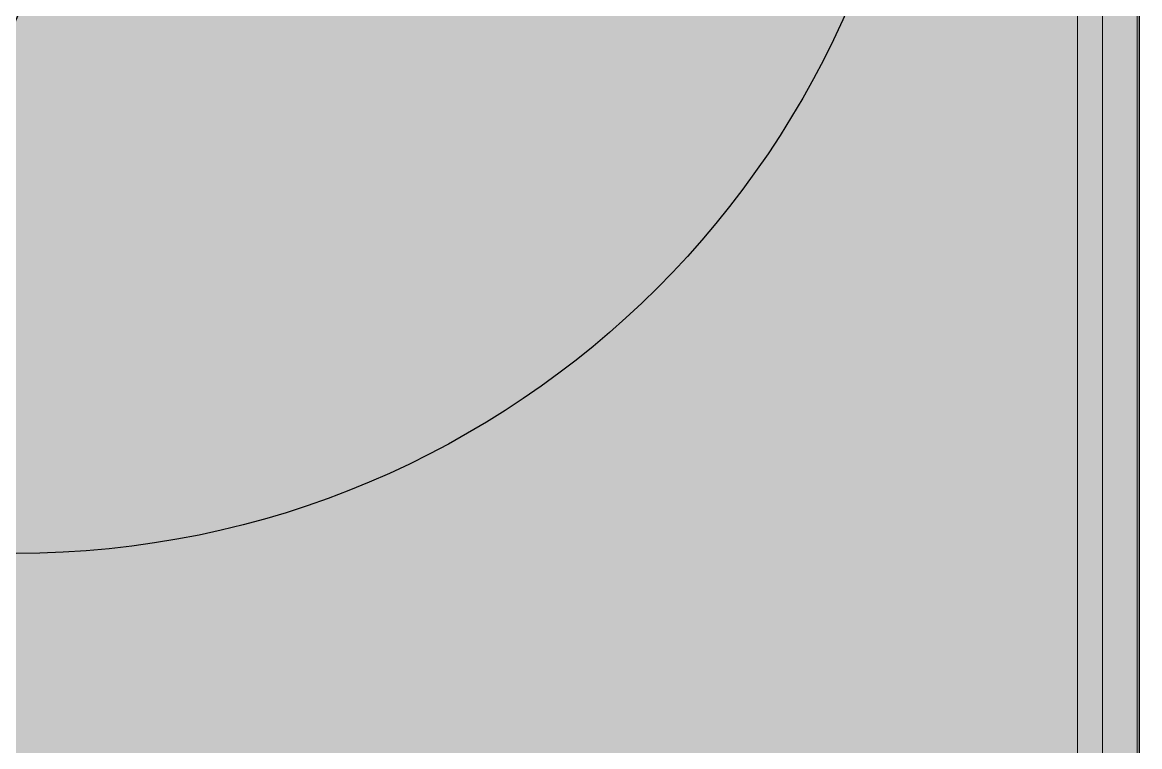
# Model space of a CAD drawing. Header units: millimetres. Extents: x 0 to 900, y 0 to 1200.
# Drawn here: x 450 to 900, y 300.9 to 592.5 of the extents above; entities that cross this region are included whole.
import ezdxf

# ---------------------------------------------------------------- set-up
doc = ezdxf.new("R2010")
doc.units = ezdxf.units.MM
doc.layers.add('GSCOLORFILL', color=3, linetype='Continuous', lineweight=0)
doc.layers.add('Layer 1', color=1, linetype='Continuous')
doc.layers.add('YELLOW', color=7, linetype='Continuous', true_color=0xfedb00)

# ---------------------------------------------------------------- blocks, each defined once
blk = doc.blocks.new('*U45')
at = {"layer": 'GSCOLORFILL', "true_color": 0xfedb00, "transparency": 33554687}
for points in [[(-350, -600), (350, -600, 0.414213562373095), (450, -500), (450, 500, 0.414213562373095), (350, 600), (-350, 600, 0.414213562373095), (-450, 500), (-450, -500, 0.414213562373095)], [(-349.9899999999998, -600), (350, -600, 0.414213562373095), (450, -500), (450, 500, 0.414213562373095), (350, 600), (-350, 600, 0.414213562373095), (-450, 500), (-450, -500, 0.414213562373095), (-350, -600), (-350, -599, -0.414213562373095), (-449, -500), (-449, 500, -0.414213562373095), (-350, 599), (350, 599, -0.414213562373095), (449, 500), (449, -500, -0.414213562373095), (350, -599), (-349.9899999999998, -599)]]:
    blk.add_hatch(color=40, dxfattribs=at).paths.add_polyline_path(points)
at = {"layer": 'GSCOLORFILL', "true_color": 0x0a0a0a, "transparency": 33554687}
blk.add_hatch(color=28, dxfattribs=at).paths.add_polyline_path([(-349.9000000000001, -585), (350, -585, 0.414213562373095), (435, -500), (435, 500, 0.414213562373095), (350, 585), (-350, 585, 0.414213562373095), (-435, 500), (-435, -500, 0.414213562373095), (-350, -585), (-350, -575, -0.414213562373095), (-425, -500), (-425, 500, -0.414213562373095), (-350, 575), (350, 575, -0.414213562373095), (425, 500), (425, -500, -0.414213562373095), (350, -575), (-349.9000000000001, -575)])
at = {"layer": 'GSCOLORFILL', "color": 40, "linetype": 'Continuous', "true_color": 0xfedb00, "transparency": 33554687}
for points in [[(-350, -600), (350, -600, 0.414213562373095), (450, -500), (450, 500, 0.414213562373095), (350, 600), (-350, 600, 0.414213562373095), (-450, 500), (-450, -500, 0.414213562373095), (-350, -600)], [(-349.9899999999998, -600), (350, -600, 0.414213562373095), (450, -500), (450, 500, 0.414213562373095), (350, 600), (-350, 600, 0.414213562373095), (-450, 500), (-450, -500, 0.414213562373095), (-350, -600), (-350, -599, -0.414213562373095), (-449, -500), (-449, 500, -0.414213562373095), (-350, 599), (350, 599, -0.414213562373095), (449, 500), (449, -500, -0.414213562373095), (350, -599), (-349.9899999999998, -599), (-349.9899999999998, -600)]]:
    blk.add_lwpolyline(points, format="xyb", close=True, dxfattribs=at).dxf.unprotected_set("ltscale", 0)
at = {"layer": 'GSCOLORFILL', "color": 28, "linetype": 'Continuous', "true_color": 0x0a0a0a, "transparency": 33554687}
blk.add_lwpolyline([(-349.9000000000001, -585), (350, -585, 0.414213562373095), (435, -500), (435, 500, 0.414213562373095), (350, 585), (-350, 585, 0.414213562373095), (-435, 500), (-435, -500, 0.414213562373095), (-350, -585), (-350, -575, -0.414213562373095), (-425, -500), (-425, 500, -0.414213562373095), (-350, 575), (350, 575, -0.414213562373095), (425, 500), (425, -500, -0.414213562373095), (350, -575), (-349.9000000000001, -575), (-349.9000000000001, -585)], format="xyb", close=True, dxfattribs=at).dxf.unprotected_set("ltscale", 0)

msp = doc.modelspace()

# ---------------------------------------------------------------- hatches: boundary and pattern name
at = {"layer": 'Layer 1'}
h = msp.add_hatch(color=256, dxfattribs=at)
h.dxf.hatch_style = 1
edge = h.paths.add_edge_path()
edge.add_arc((447.6688970257592, 743.7142492196626), 365.0000000000002, 0, 360)
h = msp.add_hatch(color=256, dxfattribs=at)
h.dxf.hatch_style = 1
edge = h.paths.add_edge_path()
edge.add_spline(control_points=[(766.6380315911501, 410.8280123142285), (767.1129316439165, 412.9931125547955), (769.1609318714673, 414.4052127116956), (773.2569323265761, 417.2304130256089), (773.2569323265761, 417.2304130256089), (773.2569323265761, 417.2304130256089), (793.7882346078386, 431.3898145988715), (793.7882346078386, 431.3898145988715), (793.7882346078386, 431.3898145988715), (795.2025347649815, 432.3651147072414), (795.9096348435469, 432.8532147614715), (795.7690348279266, 433.3227148136357), (795.7690348279266, 433.3227148136357), (795.628434812299, 433.7932148659165), (794.7690347168154, 433.8117148679739), (793.0516345259948, 433.8488148720935), (793.0516345259948, 433.8488148720935), (793.0516345259948, 433.8488148720935), (745.503329242847, 434.8826149869601), (745.503329242847, 434.8826149869601), (745.503329242847, 434.8826149869601), (745.503329242847, 434.8826149869601), (745.503329242847, 429.2612143623628), (745.503329242847, 429.2612143623628), (745.503329242847, 429.2612143623628), (745.503329242847, 429.2612143623628), (767.9265317343215, 428.4603142733722), (767.9265317343215, 428.4603142733722), (767.9265317343215, 428.4603142733722), (771.5323321349624, 428.3317142590822), (773.3343323351783, 428.2673142519307), (773.515732355334, 427.406514156286), (773.515732355334, 427.406514156286), (773.6966323754441, 426.5460140606738), (772.0731321950498, 425.7603139733728), (768.8255318342108, 424.189113798795), (768.8255318342108, 424.189113798795), (768.8255318342108, 424.189113798795), (761.1206309781028, 420.4605133845034), (761.1206309781028, 420.4605133845034), (761.1206309781028, 420.4605133845034), (752.1208299781265, 416.1058129006487), (747.6207294781107, 413.9288126587635), (746.0263293009612, 409.7753121972601), (746.0263293009612, 409.7753121972601), (744.4317291237803, 405.6230117358937), (746.317629333329, 400.9935112215026), (750.089729752448, 391.7343101927072), (750.089729752448, 391.7343101927072), (750.089729752448, 391.7343101927072), (754.4977302422321, 380.9147089905309), (754.4977302422321, 380.9147089905309), (754.4977302422321, 380.9147089905309), (754.4977302422321, 380.9147089905309), (782.6070333654843, 380.9147089905309), (782.6070333654843, 380.9147089905309), (782.6070333654843, 380.9147089905309), (782.6070333654843, 380.9147089905309), (769.9677319611128, 402.2421113602395), (769.9677319611128, 402.2421113602395), (769.9677319611128, 402.2421113602395), (767.430831679243, 406.5234118359404), (766.1631315383838, 408.6634120737144), (766.6380315911501, 410.8280123142285)], knot_values=[0, 0, 0, 0, 0.05882352941176471, 0.05882352941176471, 0.05882352941176471, 0.05882353941176471, 0.1176470588235294, 0.1176470588235294, 0.1176470588235294, 0.1176470688235294, 0.1764705882352941, 0.1764705882352941, 0.1764705882352941, 0.1764705982352941, 0.2352941176470588, 0.2352941176470588, 0.2352941176470588, 0.2352941276470588, 0.2941176470588235, 0.2941176470588235, 0.2941176470588235, 0.2941176570588235, 0.3529411764705883, 0.3529411764705883, 0.3529411764705883, 0.3529411864705883, 0.4117647058823529, 0.4117647058823529, 0.4117647058823529, 0.4117647158823529, 0.4705882352941176, 0.4705882352941176, 0.4705882352941176, 0.4705882452941176, 0.5294117647058824, 0.5294117647058824, 0.5294117647058824, 0.5294117747058824, 0.5882352941176471, 0.5882352941176471, 0.5882352941176471, 0.5882353041176471, 0.6470588235294118, 0.6470588235294118, 0.6470588235294118, 0.6470588335294118, 0.7058823529411765, 0.7058823529411765, 0.7058823529411765, 0.7058823629411766, 0.7647058823529411, 0.7647058823529411, 0.7647058823529411, 0.7647058923529412, 0.8235294117647058, 0.8235294117647058, 0.8235294117647058, 0.8235294217647059, 0.8823529411764706, 0.8823529411764706, 0.8823529411764706, 0.8823529511764706, 1, 1, 1, 1], degree=3, periodic=0)
edge = h.paths.add_edge_path()
edge.add_spline(control_points=[(794.719234711285, 407.6920119657843), (792.7591344934972, 409.3462121495832), (791.7784343845324, 410.1729122414399), (791.8002343869503, 411.2452123605872), (791.8002343869503, 411.2452123605872), (791.8216343893273, 412.3176124797392), (792.8336345017651, 413.1046125671855), (794.8587347267803, 414.6792127421395), (794.8587347267803, 414.6792127421395), (794.8587347267803, 414.6792127421395), (799.9137352884482, 418.6113131790407), (799.9137352884482, 418.6113131790407), (799.9137352884482, 418.6113131790407), (812.7947367196666, 428.63001429223), (819.236037435372, 433.6398148488734), (817.6727372616715, 438.1967153551959), (817.6727372616715, 438.1967153551959), (816.109537087983, 442.753115861462), (807.9498361813439, 442.753115861462), (791.6297343680108, 442.753115861462), (791.6297343680108, 442.753115861462), (791.6297343680108, 442.753115861462), (745.503329242847, 442.753115861462), (745.503329242847, 442.753115861462), (745.503329242847, 442.753115861462), (745.503329242847, 442.753115861462), (745.503329242847, 437.1316152368527), (745.503329242847, 437.1316152368527), (745.503329242847, 437.1316152368527), (745.503329242847, 437.1316152368527), (791.7838343851308, 436.2584151398296), (791.7838343851308, 436.2584151398296), (791.7838343851308, 436.2584151398296), (797.2967349976661, 436.1541151282363), (800.052135303833, 436.1022151224715), (800.5398353580149, 434.5636149515158), (800.5398353580149, 434.5636149515158), (801.0274354121993, 433.0254147806045), (798.804635165221, 431.3949145994375), (794.3591346712765, 428.1350142372285), (794.3591346712765, 428.1350142372285), (794.3591346712765, 428.1350142372285), (776.8293327235133, 415.280212808917), (776.8293327235133, 415.280212808917), (776.8293327235133, 415.280212808917), (774.2533324372907, 413.3910125990078), (772.9655322942035, 412.4468124940977), (772.7558322708992, 411.0606123400721), (772.7558322708992, 411.0606123400721), (772.5462322476142, 409.6747121860826), (773.4971323532645, 408.3912120434725), (775.3980325644789, 405.824611758293), (775.3980325644789, 405.824611758293), (775.3980325644789, 405.824611758293), (793.8500346147102, 380.9147089905309), (793.8500346147102, 380.9147089905309), (793.8500346147102, 380.9147089905309), (793.8500346147102, 380.9147089905309), (826.4559382375865, 380.9147089905309), (826.4559382375865, 380.9147089905309), (826.4559382375865, 380.9147089905309), (826.4559382375865, 380.9147089905309), (794.719234711285, 407.6920119657843), (794.719234711285, 407.6920119657843)], knot_values=[0, 0, 0, 0, 0.05882352941176471, 0.05882352941176471, 0.05882352941176471, 0.05882353941176471, 0.1176470588235294, 0.1176470588235294, 0.1176470588235294, 0.1176470688235294, 0.1764705882352941, 0.1764705882352941, 0.1764705882352941, 0.1764705982352941, 0.2352941176470588, 0.2352941176470588, 0.2352941176470588, 0.2352941276470588, 0.2941176470588235, 0.2941176470588235, 0.2941176470588235, 0.2941176570588235, 0.3529411764705883, 0.3529411764705883, 0.3529411764705883, 0.3529411864705883, 0.4117647058823529, 0.4117647058823529, 0.4117647058823529, 0.4117647158823529, 0.4705882352941176, 0.4705882352941176, 0.4705882352941176, 0.4705882452941176, 0.5294117647058824, 0.5294117647058824, 0.5294117647058824, 0.5294117747058824, 0.5882352941176471, 0.5882352941176471, 0.5882352941176471, 0.5882353041176471, 0.6470588235294118, 0.6470588235294118, 0.6470588235294118, 0.6470588335294118, 0.7058823529411765, 0.7058823529411765, 0.7058823529411765, 0.7058823629411766, 0.7647058823529411, 0.7647058823529411, 0.7647058823529411, 0.7647058923529412, 0.8235294117647058, 0.8235294117647058, 0.8235294117647058, 0.8235294217647059, 0.8823529411764706, 0.8823529411764706, 0.8823529411764706, 0.8823529511764706, 1, 1, 1, 1], degree=3, periodic=0)
h = msp.add_hatch(color=256, dxfattribs=at)
h.dxf.hatch_style = 1
edge = h.paths.add_edge_path(flags=16)
edge.add_spline(control_points=[(736.6036282539917, 351.4543057171504), (737.623228367278, 351.4543057171504), (738.5464284698592, 352.3010058112268), (738.5464284698592, 353.8531059836823), (738.5464284698592, 353.8531059836823), (738.5554284708542, 355.3785061531707), (737.6320283682635, 356.2337062481965), (736.6036282539917, 356.2337062481965), (736.6036282539917, 356.2337062481965), (736.6036282539917, 356.2337062481965), (731.9082277322796, 356.2337062481965), (731.9082277322796, 356.2337062481965), (731.9082277322796, 356.2337062481965), (731.9082277322796, 356.2337062481965), (731.9082277322796, 351.4543057171504), (731.9082277322796, 351.4543057171504), (731.9082277322796, 351.4543057171504), (731.9082277322796, 351.4543057171504), (736.6036282539917, 351.4543057171504), (736.6036282539917, 351.4543057171504)], knot_values=[0, 0, 0, 0, 0.1666666666666667, 0.1666666666666667, 0.1666666666666667, 0.1666666766666667, 0.3333333333333333, 0.3333333333333333, 0.3333333333333333, 0.3333333433333333, 0.5, 0.5, 0.5, 0.50000001, 0.6666666666666666, 0.6666666666666666, 0.6666666666666666, 0.6666666766666667, 1, 1, 1, 1], degree=3, periodic=0)
edge = h.paths.add_edge_path()
edge.add_spline(control_points=[(731.9082277322796, 348.3174053686053), (731.9082277322796, 348.3174053686053), (731.9082277322796, 341.5110046123373), (731.9082277322796, 341.5110046123373), (731.9082277322796, 341.5110046123373), (731.9082277322796, 341.5110046123373), (728.1049273096924, 341.5110046123373), (728.1049273096924, 341.5110046123373), (728.1049273096924, 341.5110046123373), (728.1049273096924, 341.5110046123373), (728.1049273096924, 359.3779065975468), (728.1049273096924, 359.3779065975468), (728.1049273096924, 359.3779065975468), (728.1049273096924, 359.3779065975468), (736.9081282878306, 359.3779065975468), (736.9081282878306, 359.3779065975468), (736.9081282878306, 359.3779065975468), (739.8053286097329, 359.3779065975468), (742.2357288797848, 357.1795063532845), (742.2159288775856, 353.8478059830959), (742.2159288775856, 353.8478059830959), (742.2159288775856, 351.3025057002851), (740.8161287220482, 349.4352054928058), (738.8828285072359, 348.6829054092123), (738.8828285072359, 348.6829054092123), (738.8828285072359, 348.6829054092123), (743.0894289746338, 341.5110046123373), (743.0894289746338, 341.5110046123373), (743.0894289746338, 341.5110046123373), (743.0894289746338, 341.5110046123373), (738.80402849848, 341.5110046123373), (738.80402849848, 341.5110046123373), (738.80402849848, 341.5110046123373), (738.80402849848, 341.5110046123373), (735.3244281118587, 348.3174053686053), (735.3244281118587, 348.3174053686053), (735.3244281118587, 348.3174053686053), (735.3244281118587, 348.3174053686053), (731.9082277322796, 348.3174053686053), (731.9082277322796, 348.3174053686053)], knot_values=[0, 0, 0, 0, 0.09090909090909091, 0.09090909090909091, 0.09090909090909091, 0.0909091009090909, 0.1818181818181818, 0.1818181818181818, 0.1818181818181818, 0.1818181918181818, 0.2727272727272727, 0.2727272727272727, 0.2727272727272727, 0.2727272827272727, 0.3636363636363636, 0.3636363636363636, 0.3636363636363636, 0.3636363736363636, 0.4545454545454545, 0.4545454545454545, 0.4545454545454545, 0.4545454645454545, 0.5454545454545454, 0.5454545454545454, 0.5454545454545454, 0.5454545554545455, 0.6363636363636364, 0.6363636363636364, 0.6363636363636364, 0.6363636463636364, 0.7272727272727273, 0.7272727272727273, 0.7272727272727273, 0.7272727372727273, 0.8181818181818182, 0.8181818181818182, 0.8181818181818182, 0.8181818281818183, 1, 1, 1, 1], degree=3, periodic=0)
h = msp.add_hatch(color=256, dxfattribs=at)
h.dxf.hatch_style = 1
edge = h.paths.add_edge_path(flags=16)
edge.add_spline(control_points=[(767.4836316850979, 345.683605075963), (767.4836316850979, 345.683605075963), (767.4836316850979, 350.100105566682), (767.4836316850979, 350.100105566682), (767.4836316850979, 350.100105566682), (766.4759315731335, 351.102705678084), (765.1722314282797, 351.6104057344928), (764.1625313160966, 351.6123057347068), (764.1625313160966, 351.6123057347068), (762.4954311308593, 351.6104057344928), (761.4834310184142, 350.1484055720503), (761.4834310184142, 347.8918053213165), (761.4834310184142, 347.8918053213165), (761.4834310184142, 345.6354050706032), (762.4582311267277, 344.1734049081606), (764.1625313160966, 344.1716049079587), (764.1625313160966, 344.1716049079587), (765.1722314282797, 344.1734049081606), (766.4759315731335, 344.681004964561), (767.4836316850979, 345.683605075963)], knot_values=[0, 0, 0, 0, 0.1666666666666667, 0.1666666666666667, 0.1666666666666667, 0.1666666766666667, 0.3333333333333333, 0.3333333333333333, 0.3333333333333333, 0.3333333433333333, 0.5, 0.5, 0.5, 0.50000001, 0.6666666666666666, 0.6666666666666666, 0.6666666666666666, 0.6666666766666667, 1, 1, 1, 1], degree=3, periodic=0)
edge = h.paths.add_edge_path()
edge.add_spline(control_points=[(771.0566320821072, 341.5110046123373), (771.0566320821072, 341.5110046123373), (767.4836316850979, 341.5110046123373), (767.4836316850979, 341.5110046123373), (767.4836316850979, 341.5110046123373), (767.4836316850979, 341.5110046123373), (767.4836316850979, 342.8795047643907), (767.4836316850979, 342.8795047643907), (767.4836316850979, 342.8795047643907), (766.2081315433879, 341.6810046312276), (764.745831380902, 341.1530045725594), (763.3719312282537, 341.1530045725594), (763.3719312282537, 341.1530045725594), (760.1304308680828, 341.1530045725594), (757.8586306156631, 344.1396049044088), (757.8586306156631, 347.8918053213165), (757.8586306156631, 347.8918053213165), (757.8586306156631, 351.6442057382483), (760.1304308680828, 354.6304060700495), (763.3719312282537, 354.6304060700495), (763.3719312282537, 354.6304060700495), (764.745831380902, 354.6304060700495), (766.2081315433879, 354.102406011385), (767.4836316850979, 352.904305878259), (767.4836316850979, 352.904305878259), (767.4836316850979, 352.904305878259), (767.4836316850979, 354.2732060303606), (767.4836316850979, 354.2732060303606), (767.4836316850979, 354.2732060303606), (767.4836316850979, 354.2732060303606), (771.0566320821072, 354.2732060303606), (771.0566320821072, 354.2732060303606), (771.0566320821072, 354.2732060303606), (771.0566320821072, 354.2732060303606), (771.0566320821072, 341.5110046123373), (771.0566320821072, 341.5110046123373)], knot_values=[0, 0, 0, 0, 0.1, 0.1, 0.1, 0.10000001, 0.2, 0.2, 0.2, 0.20000001, 0.3, 0.3, 0.3, 0.30000001, 0.4, 0.4, 0.4, 0.40000001, 0.5, 0.5, 0.5, 0.50000001, 0.6, 0.6, 0.6, 0.60000001, 0.7, 0.7, 0.7, 0.70000001, 0.8, 0.8, 0.8, 0.8000000100000001, 1, 1, 1, 1], degree=3, periodic=0)
edge = h.paths.add_edge_path(flags=16)
edge.add_spline(control_points=[(782.2945333307562, 345.7024050780492), (782.2945333307562, 345.7024050780492), (782.2945333307562, 350.0809055645514), (782.2945333307562, 350.0809055645514), (782.2945333307562, 350.0809055645514), (781.2803332180683, 351.0961056773485), (779.9954330753008, 351.6104057344928), (778.9289329568037, 351.6123057347068), (778.9289329568037, 351.6123057347068), (777.2250327674828, 351.6100057344484), (776.2624326605201, 350.1092055676963), (776.2755326619863, 347.8918053213165), (776.2755326619863, 347.8918053213165), (776.2624326605201, 345.6745050749487), (777.2366327687687, 344.1734049081606), (778.9678329611252, 344.1716049079587), (778.9678329611252, 344.1716049079587), (779.9711330726041, 344.1734049081606), (781.284333218513, 344.6873049652604), (782.2945333307562, 345.7024050780492)], knot_values=[0, 0, 0, 0, 0.1666666666666667, 0.1666666666666667, 0.1666666666666667, 0.1666666766666667, 0.3333333333333333, 0.3333333333333333, 0.3333333333333333, 0.3333333433333333, 0.5, 0.5, 0.5, 0.50000001, 0.6666666666666666, 0.6666666666666666, 0.6666666666666666, 0.6666666766666667, 1, 1, 1, 1], degree=3, periodic=0)
edge = h.paths.add_edge_path()
edge.add_spline(control_points=[(785.8673337277414, 341.5110046123373), (785.8673337277414, 341.5110046123373), (782.2945333307562, 341.5110046123373), (782.2945333307562, 341.5110046123373), (782.2945333307562, 341.5110046123373), (782.2945333307562, 341.5110046123373), (782.2945333307562, 342.8976047664037), (782.2945333307562, 342.8976047664037), (782.2945333307562, 342.8976047664037), (781.0143331885101, 341.686504631838), (779.5449330252504, 341.1530045725594), (778.1633328717344, 341.1530045725594), (778.1633328717344, 341.1530045725594), (774.9216325115467, 341.1530045725594), (772.6497322591149, 344.1396049044088), (772.6497322591149, 347.8918053213165), (772.6497322591149, 347.8918053213165), (772.6497322591149, 351.6442057382483), (774.9066325098811, 354.6435060715048), (778.2239328784763, 354.6304060700495), (778.2239328784763, 354.6304060700495), (779.5666330276563, 354.6304060700495), (781.0464331920793, 354.0653060072618), (782.2938333306793, 352.8864058762738), (782.2938333306793, 352.8864058762738), (782.2938333306793, 352.8864058762738), (782.2938333306793, 359.3779065975468), (782.2938333306793, 359.3779065975468), (782.2938333306793, 359.3779065975468), (782.2938333306793, 359.3779065975468), (785.8673337277414, 359.3779065975468), (785.8673337277414, 359.3779065975468), (785.8673337277414, 359.3779065975468), (785.8673337277414, 359.3779065975468), (785.8673337277414, 341.5110046123373), (785.8673337277414, 341.5110046123373)], knot_values=[0, 0, 0, 0, 0.1, 0.1, 0.1, 0.10000001, 0.2, 0.2, 0.2, 0.20000001, 0.3, 0.3, 0.3, 0.30000001, 0.4, 0.4, 0.4, 0.40000001, 0.5, 0.5, 0.5, 0.50000001, 0.6, 0.6, 0.6, 0.60000001, 0.7, 0.7, 0.7, 0.70000001, 0.8, 0.8, 0.8, 0.8000000100000001, 1, 1, 1, 1], degree=3, periodic=0)
edge = h.paths.add_edge_path()
edge.add_spline(control_points=[(803.5166356887767, 341.5110046123373), (803.5166356887767, 341.5110046123373), (800.1342353129494, 354.1300060144495), (800.1342353129494, 354.1300060144495), (800.1342353129494, 354.1300060144495), (800.1342353129494, 354.1300060144495), (796.7515349370933, 341.5110046123373), (796.7515349370933, 341.5110046123373), (796.7515349370933, 341.5110046123373), (796.7515349370933, 341.5110046123373), (792.2086344323234, 341.5110046123373), (792.2086344323234, 341.5110046123373), (792.2086344323234, 341.5110046123373), (792.2086344323234, 341.5110046123373), (787.526833912123, 359.3779065975468), (787.526833912123, 359.3779065975468), (787.526833912123, 359.3779065975468), (787.526833912123, 359.3779065975468), (791.646434369859, 359.3779065975468), (791.646434369859, 359.3779065975468), (791.646434369859, 359.3779065975468), (791.646434369859, 359.3779065975468), (794.632034701599, 346.4754051639356), (794.632034701599, 346.4754051639356), (794.632034701599, 346.4754051639356), (794.632034701599, 346.4754051639356), (797.9638350717923, 359.3779065975468), (797.9638350717923, 359.3779065975468), (797.9638350717923, 359.3779065975468), (797.9638350717923, 359.3779065975468), (802.3043355540703, 359.3779065975468), (802.3043355540703, 359.3779065975468), (802.3043355540703, 359.3779065975468), (802.3043355540703, 359.3779065975468), (805.636135924271, 346.4754051639356), (805.636135924271, 346.4754051639356), (805.636135924271, 346.4754051639356), (805.636135924271, 346.4754051639356), (808.6216362559917, 359.3779065975468), (808.6216362559917, 359.3779065975468), (808.6216362559917, 359.3779065975468), (808.6216362559917, 359.3779065975468), (812.7416367137685, 359.3779065975468), (812.7416367137685, 359.3779065975468), (812.7416367137685, 359.3779065975468), (812.7416367137685, 359.3779065975468), (808.0603361936282, 341.5110046123373), (808.0603361936282, 341.5110046123373), (808.0603361936282, 341.5110046123373), (808.0603361936282, 341.5110046123373), (803.5166356887767, 341.5110046123373), (803.5166356887767, 341.5110046123373)], knot_values=[0, 0, 0, 0, 0.07142857142857142, 0.07142857142857142, 0.07142857142857142, 0.07142858142857142, 0.1428571428571428, 0.1428571428571428, 0.1428571428571428, 0.1428571528571428, 0.2142857142857143, 0.2142857142857143, 0.2142857142857143, 0.2142857242857143, 0.2857142857142857, 0.2857142857142857, 0.2857142857142857, 0.2857142957142857, 0.3571428571428572, 0.3571428571428572, 0.3571428571428572, 0.3571428671428571, 0.4285714285714285, 0.4285714285714285, 0.4285714285714285, 0.4285714385714285, 0.5, 0.5, 0.5, 0.50000001, 0.5714285714285714, 0.5714285714285714, 0.5714285714285714, 0.5714285814285714, 0.6428571428571429, 0.6428571428571429, 0.6428571428571429, 0.642857152857143, 0.7142857142857143, 0.7142857142857143, 0.7142857142857143, 0.7142857242857144, 0.7857142857142857, 0.7857142857142857, 0.7857142857142857, 0.7857142957142857, 0.8571428571428571, 0.8571428571428571, 0.8571428571428571, 0.8571428671428571, 1, 1, 1, 1], degree=3, periodic=0)
edge = h.paths.add_edge_path()
edge.add_spline(control_points=[(814.5269369121361, 341.5110046123373), (814.5269369121361, 341.5110046123373), (814.5269369121361, 354.2732060303606), (814.5269369121361, 354.2732060303606), (814.5269369121361, 354.2732060303606), (814.5269369121361, 354.2732060303606), (818.0997373091213, 354.2732060303606), (818.0997373091213, 354.2732060303606), (818.0997373091213, 354.2732060303606), (818.0997373091213, 354.2732060303606), (818.0997373091213, 341.5110046123373), (818.0997373091213, 341.5110046123373), (818.0997373091213, 341.5110046123373), (818.0997373091213, 341.5110046123373), (814.5269369121361, 341.5110046123373), (814.5269369121361, 341.5110046123373)], knot_values=[0, 0, 0, 0, 0.2, 0.2, 0.2, 0.20000001, 0.4, 0.4, 0.4, 0.40000001, 0.6, 0.6, 0.6, 0.60000001, 1, 1, 1, 1], degree=3, periodic=0)
edge = h.paths.add_edge_path()
edge.add_spline(control_points=[(818.4053373430634, 357.8452064272497), (818.4053373430634, 356.7243063027054), (817.4685372389777, 355.8161062017934), (816.3133371106287, 355.8161062017934), (816.3133371106287, 355.8161062017934), (815.1581369822725, 355.8161062017934), (814.2214368781915, 356.7243063027054), (814.2214368781915, 357.8452064272497), (814.2214368781915, 357.8452064272497), (814.2214368781915, 358.9658065517615), (815.1581369822725, 359.8743066527059), (816.3133371106287, 359.8743066527059), (816.3133371106287, 359.8743066527059), (817.4685372389777, 359.8743066527059), (818.4053373430634, 358.9658065517615), (818.4053373430634, 357.8452064272497)], knot_values=[0, 0, 0, 0, 0.2, 0.2, 0.2, 0.20000001, 0.4, 0.4, 0.4, 0.40000001, 0.6, 0.6, 0.6, 0.60000001, 1, 1, 1, 1], degree=3, periodic=0)
edge = h.paths.add_edge_path()
edge.add_spline(control_points=[(830.6592387046167, 352.9996058888501), (830.6592387046167, 352.9996058888501), (829.2965385532061, 350.8084056453808), (829.2965385532061, 350.8084056453808), (829.2965385532061, 350.8084056453808), (828.4357384575615, 351.5678057297628), (827.0108382992385, 351.9468057718695), (825.7274381566367, 351.9511057723503), (825.7274381566367, 351.9511057723503), (824.644938036361, 351.9511057723503), (823.823737945122, 351.5897057321927), (823.7633379384042, 350.7611056401256), (823.7633379384042, 350.7611056401256), (823.7114379326431, 350.1357055706394), (824.1736379839913, 349.9039055448811), (826.0963381976235, 349.4285054920583), (826.0963381976235, 349.4285054920583), (828.2994384424146, 348.8925054325045), (831.132038757145, 348.2676053630712), (831.1203387558544, 345.3093050343705), (831.1203387558544, 345.3093050343705), (831.1080387544771, 342.2133046903728), (827.9872384077225, 341.1530045725594), (825.366638116544, 341.1537045726363), (825.366638116544, 341.1537045726363), (823.2811378848255, 341.1530045725594), (821.0401376358259, 341.8307046478585), (819.8915375082051, 343.1760047973403), (819.8915375082051, 343.1760047973403), (819.8915375082051, 343.1760047973403), (821.2578376600195, 345.3603050400379), (821.2578376600195, 345.3603050400379), (821.2578376600195, 345.3603050400379), (822.0819377515854, 344.3442049271362), (823.7270379343736, 343.8449048716575), (825.1954380975276, 343.8427048714148), (825.1954380975276, 343.8427048714148), (826.693638263996, 343.8449048716575), (827.5719383615851, 344.3834049314937), (827.5847383630007, 345.2090050232255), (827.5847383630007, 345.2090050232255), (827.5969383643587, 346.0470051163393), (826.7071382654958, 346.2014051334918), (825.1202380891755, 346.6114051790501), (825.1202380891755, 346.6114051790501), (821.9035377317614, 347.4292052699166), (820.238637546774, 348.1084053453815), (820.2411375470529, 350.5177056130815), (820.2411375470529, 350.5177056130815), (820.238637546774, 353.5596059510754), (822.9010378425937, 354.6304060700495), (825.5839381406968, 354.6307060700856), (825.5839381406968, 354.6307060700856), (827.2979383311449, 354.6304060700495), (829.3499385591331, 354.1829060203272), (830.6592387046167, 352.9996058888501)], knot_values=[0, 0, 0, 0, 0.06666666666666667, 0.06666666666666667, 0.06666666666666667, 0.06666667666666666, 0.1333333333333333, 0.1333333333333333, 0.1333333333333333, 0.1333333433333333, 0.2, 0.2, 0.2, 0.20000001, 0.2666666666666667, 0.2666666666666667, 0.2666666666666667, 0.2666666766666667, 0.3333333333333333, 0.3333333333333333, 0.3333333333333333, 0.3333333433333333, 0.4, 0.4, 0.4, 0.40000001, 0.4666666666666667, 0.4666666666666667, 0.4666666666666667, 0.4666666766666667, 0.5333333333333333, 0.5333333333333333, 0.5333333333333333, 0.5333333433333334, 0.6, 0.6, 0.6, 0.60000001, 0.6666666666666666, 0.6666666666666666, 0.6666666666666666, 0.6666666766666667, 0.7333333333333333, 0.7333333333333333, 0.7333333333333333, 0.7333333433333333, 0.8, 0.8, 0.8, 0.8000000100000001, 0.8666666666666667, 0.8666666666666667, 0.8666666666666667, 0.8666666766666667, 1, 1, 1, 1], degree=3, periodic=0)
edge = h.paths.add_edge_path()
edge.add_spline(control_points=[(844.8906402858829, 347.6244052916045), (844.8894402857532, 347.4272052696942), (844.8832402850585, 347.2287052476386), (844.8709402836885, 347.0296052255144), (844.8709402836885, 347.0296052255144), (844.8709402836885, 347.0296052255144), (835.9118392882356, 347.0300052255589), (835.9118392882356, 347.0300052255589), (835.9118392882356, 347.0300052255589), (835.9216392893268, 346.9613052179302), (835.9325392905357, 346.8933052103712), (835.9449392919105, 346.8264052029372), (835.9449392919105, 346.8264052029372), (836.2610393270352, 345.0706050078479), (837.4343394574007, 344.0680048964496), (839.0925396416478, 344.0705048967284), (839.0925396416478, 344.0705048967284), (840.3077397766738, 344.0731048970156), (841.6405399247651, 344.4598049399829), (842.9933400750724, 345.1233050137052), (842.9933400750724, 345.1233050137052), (842.9933400750724, 345.1233050137052), (843.8262401676166, 342.8765047640627), (843.8262401676166, 342.8765047640627), (843.8262401676166, 342.8765047640627), (842.3807400070054, 341.7675046408367), (840.5893398079625, 341.1530045725594), (838.7560396042663, 341.1530045725594), (838.7560396042663, 341.1530045725594), (834.817339166626, 341.1530045725594), (832.2185388778726, 344.1651049072389), (832.2185388778726, 347.8918053213165), (832.2185388778726, 347.8918053213165), (832.2185388778726, 351.6442057382483), (834.7908391636865, 354.6435060715048), (838.6894395968611, 354.6304060700495), (838.6894395968611, 354.6304060700495), (842.6267400343404, 354.6304060700495), (844.909140287933, 351.8305057589496), (844.8906402858829, 347.6244052916045)], knot_values=[0, 0, 0, 0, 0.09090909090909091, 0.09090909090909091, 0.09090909090909091, 0.0909091009090909, 0.1818181818181818, 0.1818181818181818, 0.1818181818181818, 0.1818181918181818, 0.2727272727272727, 0.2727272727272727, 0.2727272727272727, 0.2727272827272727, 0.3636363636363636, 0.3636363636363636, 0.3636363636363636, 0.3636363736363636, 0.4545454545454545, 0.4545454545454545, 0.4545454545454545, 0.4545454645454545, 0.5454545454545454, 0.5454545454545454, 0.5454545454545454, 0.5454545554545455, 0.6363636363636364, 0.6363636363636364, 0.6363636363636364, 0.6363636463636364, 0.7272727272727273, 0.7272727272727273, 0.7272727272727273, 0.7272727372727273, 0.8181818181818182, 0.8181818181818182, 0.8181818181818182, 0.8181818281818183, 1, 1, 1, 1], degree=3, periodic=0)
edge = h.paths.add_edge_path(flags=16)
edge.add_spline(control_points=[(835.9608392936843, 349.2066054674069), (835.9608392936843, 349.2066054674069), (841.3636398939907, 349.2066054674069), (841.3636398939907, 349.2066054674069), (841.3636398939907, 349.2066054674069), (841.1449398696914, 350.7423056380394), (840.4043397874029, 351.7252057472506), (838.7741396062756, 351.7252057472506), (838.7741396062756, 351.7252057472506), (837.2582394378387, 351.7252057472506), (836.2785393289796, 350.7325056369482), (835.9608392936843, 349.2066054674069)], knot_values=[0, 0, 0, 0, 0.25, 0.25, 0.25, 0.25000001, 0.5, 0.5, 0.5, 0.50000001, 1, 1, 1, 1], degree=3, periodic=0)
h = msp.add_hatch(color=256, dxfattribs=at)
h.dxf.hatch_style = 1
edge = h.paths.add_edge_path(flags=16)
edge.add_spline(control_points=[(746.5137293551143, 347.8915053212841), (746.5137293551143, 345.7346050816268), (747.7460294920365, 344.214004912672), (749.6980297089231, 344.214004912672), (749.6980297089231, 344.214004912672), (751.6700299280328, 344.214004912672), (752.8821300627151, 345.7142050793627), (752.8821300627151, 347.8915053212841), (752.8821300627151, 347.8915053212841), (752.8821300627151, 350.0692055632499), (751.6700299280328, 351.5690057298925), (749.6980297089231, 351.5690057298925), (749.6980297089231, 351.5690057298925), (747.7051294874964, 351.5690057298925), (746.4930293528141, 350.0488055609821), (746.5137293551143, 347.8915053212841)], knot_values=[0, 0, 0, 0, 0.2, 0.2, 0.2, 0.20000001, 0.4, 0.4, 0.4, 0.40000001, 0.6, 0.6, 0.6, 0.60000001, 1, 1, 1, 1], degree=3, periodic=0)
edge = h.paths.add_edge_path()
edge.add_spline(control_points=[(756.5044304651947, 347.8918053213165), (756.5044304651947, 344.1651049072389), (753.8253301675122, 341.1530045725594), (749.6980297089231, 341.1530045725594), (749.6980297089231, 341.1530045725594), (745.5977292533335, 341.1530045725594), (742.8914289526347, 344.1651049072389), (742.8914289526347, 347.8918053213165), (742.8914289526347, 347.8918053213165), (742.8914289526347, 351.6442057382483), (745.5977292533335, 354.6563060729277), (749.6980297089231, 354.6304060700495), (749.6980297089231, 354.6304060700495), (753.8253301675122, 354.6304060700495), (756.5044304651947, 351.6187057354146), (756.5044304651947, 347.8918053213165)], knot_values=[0, 0, 0, 0, 0.2, 0.2, 0.2, 0.20000001, 0.4, 0.4, 0.4, 0.40000001, 0.6, 0.6, 0.6, 0.60000001, 1, 1, 1, 1], degree=3, periodic=0)
at = {"layer": 'YELLOW'}
h = msp.add_hatch(color=256, dxfattribs=at)
h.dxf.hatch_style = 1
edge = h.paths.add_edge_path(flags=17)
edge.add_spline(control_points=[(189.0947958168722, 500.9865057497204), (187.4155914873218, 497.2084475062779), (186.0162545460248, 493.7101556523953), (184.6170186034324, 490.2118637985086), (184.6170186034324, 490.2118637985086), (187.975326263836, 486.7135719446255), (191.3336339242469, 483.3552642842219), (194.9718089729045, 479.996956623811), (194.9718089729045, 479.996956623811), (196.6510133024549, 484.4747338372545), (198.7499682150556, 489.3722616337332), (201.128790515902, 494.8296252054274), (201.128790515902, 494.8296252054274), (201.128790515902, 494.8296252054274), (189.0947958168722, 500.9865057497204), (189.0947958168722, 500.9865057497204)], knot_values=[0, 0, 0, 0, 0.2, 0.2, 0.2, 0.20000001, 0.4, 0.4, 0.4, 0.40000001, 0.6, 0.6, 0.6, 0.60000001, 1, 1, 1, 1], degree=3, periodic=0)
edge = h.paths.add_edge_path(flags=17)
edge.add_spline(control_points=[(205.7464509241236, 536.248988680732), (205.7464509241236, 536.248988680732), (217.7805466218433, 530.0920071377382), (217.7805466218433, 530.0920071377382), (217.7805466218433, 530.0920071377382), (224.2172945543975, 542.8257208067575), (231.9134962334665, 556.818787223599), (240.8690506603461, 571.6513548065145), (240.8690506603461, 571.6513548065145), (240.8690506603461, 571.6513548065145), (229.9544245156549, 579.4875406790593), (229.9544245156549, 579.4875406790593), (229.9544245156549, 579.4875406790593), (220.57911950574, 563.9552541261501), (212.6030504384025, 549.5423361275762), (205.7464509241236, 536.248988680732)], knot_values=[0, 0, 0, 0, 0.2, 0.2, 0.2, 0.20000001, 0.4, 0.4, 0.4, 0.40000001, 0.6, 0.6, 0.6, 0.60000001, 1, 1, 1, 1], degree=3, periodic=0)
edge = h.paths.add_edge_path(flags=17)
edge.add_spline(control_points=[(276.2714167861322, 647.4937000467417), (267.1759791644636, 635.4597053477155), (258.7801595141054, 623.7054770382492), (250.9440746402547, 612.2312171157373), (250.9440746402547, 612.2312171157373), (250.9440746402547, 612.2312171157373), (261.8585997862556, 604.535015436672), (261.8585997862556, 604.535015436672), (261.8585997862556, 604.535015436672), (269.694684660099, 616.0093763578775), (278.0905043104644, 627.9033868634283), (287.3259261255976, 639.9374825611553), (287.3259261255976, 639.9374825611553), (288.165528290373, 641.0568511154943), (289.145013649937, 642.1763206685264), (289.9846158147125, 643.2957902215626), (289.9846158147125, 643.2957902215626), (289.9846158147125, 643.2957902215626), (279.7697086400149, 651.9714772601815), (279.7697086400149, 651.9714772601815), (279.7697086400149, 651.9714772601815), (278.6502390869787, 650.43225712411), (277.5307695339425, 648.893036988035), (276.2714167861322, 647.4937000467417)], knot_values=[0, 0, 0, 0, 0.1428571428571428, 0.1428571428571428, 0.1428571428571428, 0.1428571528571428, 0.2857142857142857, 0.2857142857142857, 0.2857142857142857, 0.2857142957142857, 0.4285714285714285, 0.4285714285714285, 0.4285714285714285, 0.4285714385714285, 0.5714285714285714, 0.5714285714285714, 0.5714285714285714, 0.5714285814285714, 0.7142857142857143, 0.7142857142857143, 0.7142857142857143, 0.7142857242857144, 1, 1, 1, 1], degree=3, periodic=0)
edge = h.paths.add_edge_path(flags=17)
edge.add_spline(control_points=[(304.3974328145891, 682.1964482012354), (304.3974328145891, 682.1964482012354), (314.472456794505, 673.5207611626092), (314.472456794505, 673.5207611626092), (314.472456794505, 673.5207611626092), (324.8273481626743, 685.554755861639), (335.4620059204144, 697.3089841711053), (346.5165152598797, 708.9231272883949), (346.5165152598797, 708.9231272883949), (346.5165152598797, 708.9231272883949), (337.4210776382256, 718.5784006852682), (337.4210776382256, 718.5784006852682), (337.4210776382256, 718.5784006852682), (325.9467167170201, 706.6842891810275), (315.0321915710192, 694.5103102885187), (304.3974328145891, 682.1964482012354)], knot_values=[0, 0, 0, 0, 0.2, 0.2, 0.2, 0.20000001, 0.4, 0.4, 0.4, 0.40000001, 0.6, 0.6, 0.6, 0.60000001, 1, 1, 1, 1], degree=3, periodic=0)
edge = h.paths.add_edge_path(flags=17)
edge.add_spline(control_points=[(364.9873588901683, 746.0046977437314), (364.9873588901683, 746.0046977437314), (374.2227807053014, 736.3495253455558), (374.2227807053014, 736.3495253455558), (374.2227807053014, 736.3495253455558), (385.6970406278092, 747.2641514902471), (397.591152132065, 757.8988092479794), (409.9050142193482, 768.2537006161565), (409.9050142193482, 768.2537006161565), (409.9050142193482, 768.2537006161565), (401.6490777637646, 778.7484751791076), (401.6490777637646, 778.7484751791076), (401.6490777637646, 778.7484751791076), (389.0553482882206, 768.113716422677), (376.881470394409, 757.1991912766835), (364.9873588901683, 746.0046977437314)], knot_values=[0, 0, 0, 0, 0.2, 0.2, 0.2, 0.20000001, 0.4, 0.4, 0.4, 0.40000001, 0.6, 0.6, 0.6, 0.60000001, 1, 1, 1, 1], degree=3, periodic=0)
edge = h.paths.add_edge_path(flags=16)
edge.add_spline(control_points=[(445.8671151216486, 814.0109581101192), (441.1094705199553, 810.5126662562361), (436.4918101117337, 806.8744912075717), (431.8740487048144, 803.3761993536814), (431.8740487048144, 803.3761993536814), (431.8740487048144, 803.3761993536814), (440.1299851603981, 792.8814247907303), (440.1299851603981, 792.8814247907303), (440.1299851603981, 792.8814247907303), (444.7476455686124, 796.3797166446134), (449.3654069755389, 800.0178916932778), (454.1230515772322, 803.5161835471608), (454.1230515772322, 803.5161835471608), (462.2390038393437, 809.5331808966721), (470.4948392962297, 815.4101940527112), (478.750775751806, 821.1474250126666), (478.750775751806, 821.1474250126666), (478.750775751806, 821.1474250126666), (471.6143088492586, 832.341817546921), (471.6143088492586, 832.341817546921), (471.6143088492586, 832.341817546921), (462.7987386158584, 826.3248201974025), (454.2629347720213, 820.1678386544118), (445.8671151216486, 814.0109581101192)], knot_values=[0, 0, 0, 0, 0.1428571428571428, 0.1428571428571428, 0.1428571428571428, 0.1428571528571428, 0.2857142857142857, 0.2857142857142857, 0.2857142857142857, 0.2857142957142857, 0.4285714285714285, 0.4285714285714285, 0.4285714285714285, 0.4285714385714285, 0.5714285714285714, 0.5714285714285714, 0.5714285714285714, 0.5714285814285714, 0.7142857142857143, 0.7142857142857143, 0.7142857142857143, 0.7142857242857144, 1, 1, 1, 1], degree=3, periodic=0)
edge = h.paths.add_edge_path(flags=16)
edge.add_spline(control_points=[(503.9382347028945, 853.8911014493447), (503.9382347028945, 853.8911014493447), (511.2146857989283, 842.6967089150903), (511.2146857989283, 842.6967089150903), (511.2146857989283, 842.6967089150903), (524.6480174392482, 851.2324117602375), (538.221232274349, 859.3483640223417), (552.2142986911831, 867.3244330896641), (552.2142986911831, 867.3244330896641), (552.2142986911831, 867.3244330896641), (546.0573171482001, 879.0785604004332), (546.0573171482001, 879.0785604004332), (546.0573171482001, 879.0785604004332), (531.6445001483162, 870.962608138329), (517.651433731482, 862.5667884879635), (503.9382347028945, 853.8911014493447)], knot_values=[0, 0, 0, 0, 0.2, 0.2, 0.2, 0.20000001, 0.4, 0.4, 0.4, 0.40000001, 0.6, 0.6, 0.6, 0.60000001, 1, 1, 1, 1], degree=3, periodic=0)
edge = h.paths.add_edge_path(flags=16)
edge.add_spline(control_points=[(580.2003305261605, 897.6893882241934), (580.2003305261605, 897.6893882241934), (586.4971952639403, 885.9351599147271), (586.4971952639403, 885.9351599147271), (586.4971952639403, 885.9351599147271), (600.490261680774, 893.2116110107536), (614.9030786806579, 900.208093719822), (629.4558798740136, 907.0646932341156), (629.4558798740136, 907.0646932341156), (629.4558798740136, 907.0646932341156), (624.4183678840518, 919.3785553213993), (624.4183678840518, 919.3785553213993), (624.4183678840518, 919.3785553213993), (609.4458161076536, 912.3820726123308), (594.6131475260518, 905.2456057097761), (580.2003305261605, 897.6893882241934)], knot_values=[0, 0, 0, 0, 0.2, 0.2, 0.2, 0.20000001, 0.4, 0.4, 0.4, 0.40000001, 0.6, 0.6, 0.6, 0.60000001, 1, 1, 1, 1], degree=3, periodic=0)
edge = h.paths.add_edge_path()
edge.add_spline(control_points=[(730.2058166770721, 955.0607888354457), (346.7963826481405, 955.0607888354457), (160.2806756685259, 809.08696865513), (82.47935970918843, 719.8112917745793), (82.47935970918843, 719.8112917745793), (84.71819781655586, 683.1494719022853), (92.02545351504568, 647.2942276209728), (104.3393156023362, 614.4105669908154), (104.3393156023362, 614.4105669908154), (277.2933215982566, 878.3194541968437), (606.5072590302925, 939.9483538642662), (702.919301814693, 952.122332756775), (702.919301814693, 952.122332756775), (688.5064848148168, 946.6649691850807), (674.0936678149401, 941.067823417302), (660.1006013980987, 935.0507250690862), (660.1006013980987, 935.0507250690862), (660.1006013980987, 935.0507250690862), (665.1381133880604, 922.7368629818029), (665.1381133880604, 922.7368629818029), (665.1381133880604, 922.7368629818029), (678.5714450283726, 928.4739929430602), (692.2846440569529, 933.931356514755), (706.1377262803148, 939.1087516994908), (706.1377262803148, 939.1087516994908), (401.0893429872503, 733.6908356564481), (329.0252579878606, 515.8615937839045), (313.3529872414688, 402.5179275053019), (313.3529872414688, 402.5179275053019), (338.2605788043033, 392.7227709136469), (364.427624113639, 385.446420816314), (391.7140379773277, 381.2485109911313), (391.7140379773277, 381.2485109911313), (420.5396719770811, 702.5287988084087), (690.325572339149, 923.9963167283181), (726.2877742401542, 951.982348563296), (726.2877742401542, 951.982348563296), (726.2877742401542, 951.982348563296), (730.2058166770721, 955.0607888354457), (730.2058166770721, 955.0607888354457)], knot_values=[0, 0, 0, 0, 0.09090909090909091, 0.09090909090909091, 0.09090909090909091, 0.0909091009090909, 0.1818181818181818, 0.1818181818181818, 0.1818181818181818, 0.1818181918181818, 0.2727272727272727, 0.2727272727272727, 0.2727272727272727, 0.2727272827272727, 0.3636363636363636, 0.3636363636363636, 0.3636363636363636, 0.3636363736363636, 0.4545454545454545, 0.4545454545454545, 0.4545454545454545, 0.4545454645454545, 0.5454545454545454, 0.5454545454545454, 0.5454545454545454, 0.5454545554545455, 0.6363636363636364, 0.6363636363636364, 0.6363636363636364, 0.6363636463636364, 0.7272727272727273, 0.7272727272727273, 0.7272727272727273, 0.7272727372727273, 0.8181818181818182, 0.8181818181818182, 0.8181818181818182, 0.8181818281818183, 1, 1, 1, 1], degree=3, periodic=0)

# ---------------------------------------------------------------- linework, layer by layer
msp.add_lwpolyline([(900, 1100, 0.414213562373095), (800, 1200), (100, 1200, 0.414213562373095), (0, 1100), (0, 100, 0.414213562373095), (100, 0), (800, 0, 0.414213562373095), (900, 100)], format="xyb", close=True, dxfattribs=at)
msp.add_circle((447.6688970257592, 743.7142492196626), 365.0000000000002, dxfattribs=at)
msp.add_open_spline([(730.2058166770721, 955.0607888354457), (346.7963826481405, 955.0607888354457), (160.2806756685259, 809.08696865513), (82.47935970918843, 719.8112917745793), (82.47935970918843, 719.8112917745793), (84.71819781655586, 683.1494719022853), (92.02545351504568, 647.2942276209728), (104.3393156023362, 614.4105669908154), (104.3393156023362, 614.4105669908154), (277.2933215982566, 878.3194541968437), (606.5072590302925, 939.9483538642662), (702.919301814693, 952.122332756775), (702.919301814693, 952.122332756775), (688.5064848148168, 946.6649691850807), (674.0936678149401, 941.067823417302), (660.1006013980987, 935.0507250690862), (660.1006013980987, 935.0507250690862), (660.1006013980987, 935.0507250690862), (665.1381133880604, 922.7368629818029), (665.1381133880604, 922.7368629818029), (665.1381133880604, 922.7368629818029), (678.5714450283726, 928.4739929430602), (692.2846440569529, 933.931356514755), (706.1377262803148, 939.1087516994908), (706.1377262803148, 939.1087516994908), (401.0893429872503, 733.6908356564481), (329.0252579878606, 515.8615937839045), (313.3529872414688, 402.5179275053019), (313.3529872414688, 402.5179275053019), (338.2605788043033, 392.7227709136469), (364.427624113639, 385.446420816314), (391.7140379773277, 381.2485109911313), (391.7140379773277, 381.2485109911313), (420.5396719770811, 702.5287988084087), (690.325572339149, 923.9963167283181), (726.2877742401542, 951.982348563296), (726.2877742401542, 951.982348563296), (726.2877742401542, 951.982348563296), (730.2058166770721, 955.0607888354457), (730.2058166770721, 955.0607888354457)], degree=3, knots=[0, 0, 0, 0, 0.09090909090909091, 0.09090909090909091, 0.09090909090909091, 0.0909091009090909, 0.1818181818181818, 0.1818181818181818, 0.1818181818181818, 0.1818181918181818, 0.2727272727272727, 0.2727272727272727, 0.2727272727272727, 0.2727272827272727, 0.3636363636363636, 0.3636363636363636, 0.3636363636363636, 0.3636363736363636, 0.4545454545454545, 0.4545454545454545, 0.4545454545454545, 0.4545454645454545, 0.5454545454545454, 0.5454545454545454, 0.5454545454545454, 0.5454545554545455, 0.6363636363636364, 0.6363636363636364, 0.6363636363636364, 0.6363636463636364, 0.7272727272727273, 0.7272727272727273, 0.7272727272727273, 0.7272727372727273, 0.8181818181818182, 0.8181818181818182, 0.8181818181818182, 0.8181818281818183, 1, 1, 1, 1], dxfattribs=at)

# ---------------------------------------------------------------- block references
at = {"layer": 'GSCOLORFILL'}
msp.add_blockref('*U45', (450, 600), dxfattribs=at)

doc.saveas('drawing.dxf')
